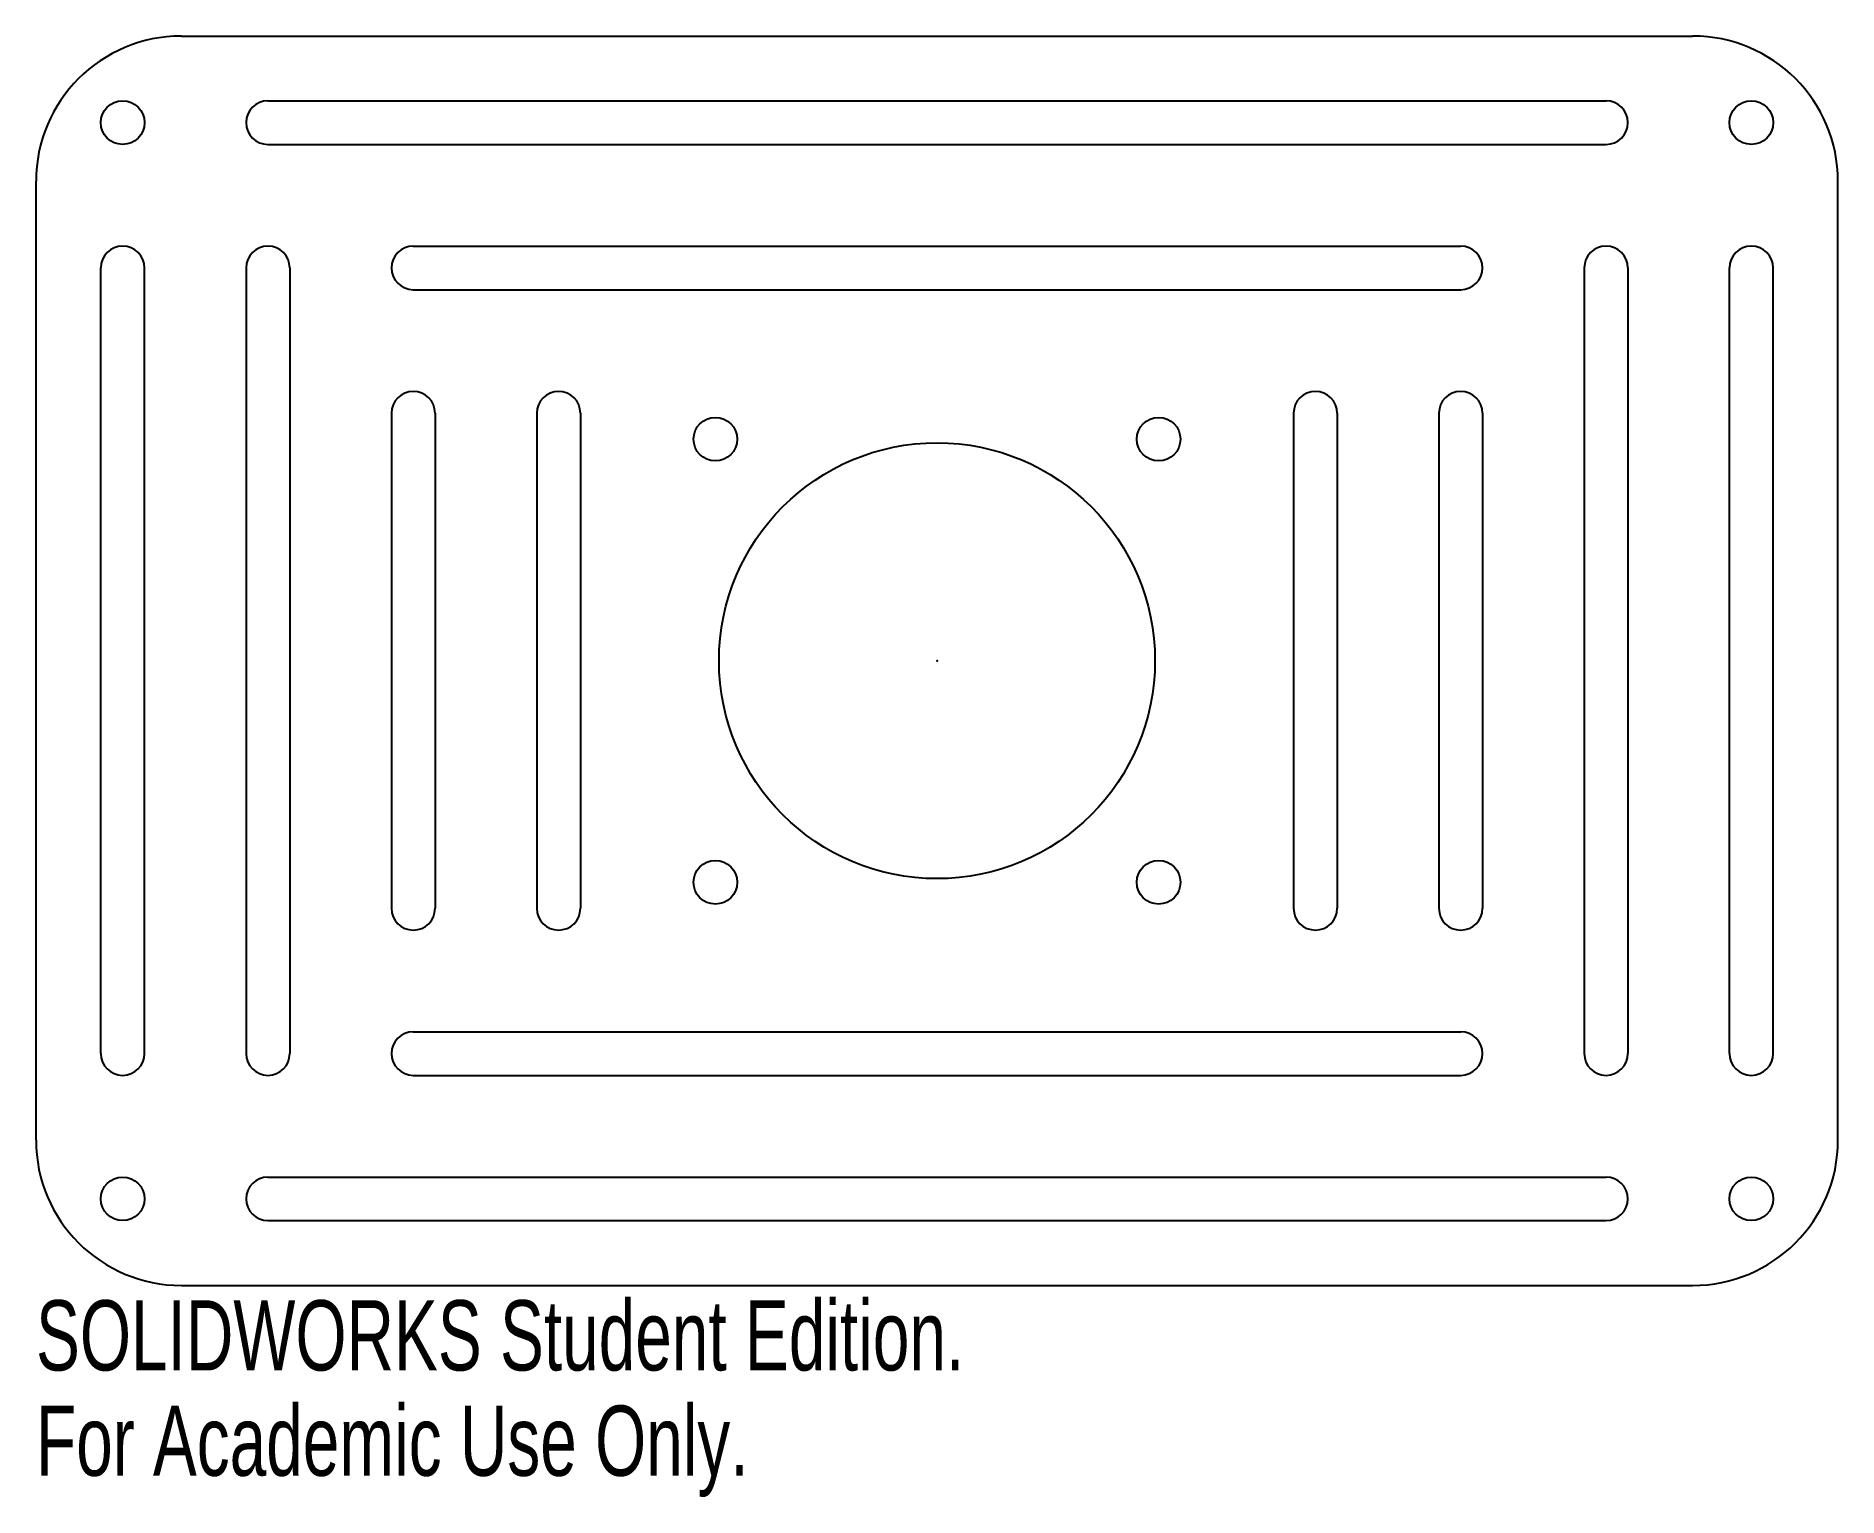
# Model space of a CAD drawing. Header units: millimetres. Extents: x -62 to 62, y -58 to 43.
import ezdxf

# ---------------------------------------------------------------- set-up
doc = ezdxf.new("R2010")
doc.units = ezdxf.units.MM
doc.header["$PDSIZE"] = -1
doc.styles.add('SLDTEXTSTYLE0', font='TXT', dxfattribs={"width": 0.7})

msp = doc.modelspace()

# ---------------------------------------------------------------- linework, layer by layer
at = {"color": 7, "linetype": 'Continuous'}
for p, q in [((-52, 43), (52, 43)), ((-46.04, 38.54), (46.04, 38.54)), ((-46.04, 35.54), (46.04, 35.54)), ((-62, -33), (-62, 33)), ((62, -33), (62, 33)), ((-36.04, 28.54), (36.04, 28.54)), ((-57.54, -27.04), (-57.54, 27.04)), ((-54.54, -27.04), (-54.54, 27.04)), ((-47.54, 27.04), (-47.54, -27.04)), ((-44.54, 27.04), (-44.54, -27.04)), ((44.54, 27.04), (44.54, -27.04)), ((47.54, 27.04), (47.54, -27.04)), ((54.54, -27.04), (54.54, 27.04)), ((57.54, -27.04), (57.54, 27.04)), ((-36.04, 25.54), (36.04, 25.54)), ((-37.54, 17.04), (-37.54, -17.04)), ((-34.54, 17.04), (-34.54, -17.04)), ((-27.54, 17.04), (-27.54, -17.04)), ((-24.54, 17.04), (-24.54, -17.04)), ((24.54, 17.04), (24.54, -17.04)), ((27.54, 17.04), (27.54, -17.04)), ((34.54, 17.04), (34.54, -17.04)), ((37.54, 17.04), (37.54, -17.04)), ((-36.04, -25.54), (36.04, -25.54)), ((-36.04, -28.54), (36.04, -28.54)), ((-46.04, -35.54), (46.04, -35.54)), ((-46.04, -38.54), (46.04, -38.54)), ((-52, -43), (52, -43))]:
    msp.add_line(p, q, dxfattribs=at)
for centre, radius in [((-56.04, 37.04), 1.5), ((56.04, 37.04), 1.5), ((-15.25, 15.25), 1.5), ((15.25, 15.25), 1.5), ((0, 0), 15), ((-15.25, -15.25), 1.5), ((15.25, -15.25), 1.5), ((-56.04, -37.04), 1.5), ((56.04, -37.04), 1.5)]:
    msp.add_circle(centre, radius, dxfattribs=at)
for centre, radius, start, end in [((-52, 33), 10, 90, 180), ((52, 33), 10, 0, 90), ((-46.04, 37.04), 1.5, 90, 270), ((46.04, 37.04), 1.5, 270, 90), ((-56.04, 27.04), 1.5, 0, 180), ((-46.04, 27.04), 1.5, 0, 180), ((-36.04, 27.04), 1.5, 90, 270), ((36.04, 27.04), 1.5, 270, 90), ((46.04, 27.04), 1.5, 0, 180), ((56.04, 27.04), 1.5, 0, 180), ((-36.04, 17.04), 1.5, 0, 180), ((-26.04, 17.04), 1.5, 0, 180), ((26.04, 17.04), 1.5, 0, 180), ((36.04, 17.04), 1.5, 0, 180), ((-36.04, -17.04), 1.5, 180, 0), ((-26.04, -17.04), 1.5, 180, 0), ((26.04, -17.04), 1.5, 180, 0), ((36.04, -17.04), 1.5, 180, 0), ((-36.04, -27.04), 1.5, 90, 270), ((36.04, -27.04), 1.5, 270, 90), ((-56.04, -27.04), 1.5, 180, 0), ((-46.04, -27.04), 1.5, 180, 0), ((46.04, -27.04), 1.5, 180, 0), ((56.04, -27.04), 1.5, 180, 0), ((-52, -33), 10, 180, 270), ((52, -33), 10, 270, 0), ((-46.04, -37.04), 1.5, 90, 270), ((46.04, -37.04), 1.5, 270, 90)]:
    msp.add_arc(centre, radius, start, end, dxfattribs=at)
msp.add_point((0, 0), dxfattribs=at)

# ---------------------------------------------------------------- texts
at = {"color": 7, "linetype": 'Continuous', "char_height": 4.8336, "attachment_point": 1, "style": 'SLDTEXTSTYLE0'}
for s, insert in [('SOLIDWORKS Student Edition.', (-62, -44.02)), ('For Academic Use Only.', (-62, -51.27))]:
    msp.add_mtext(s, dxfattribs=dict(at, insert=insert))

doc.saveas('drawing.dxf')
